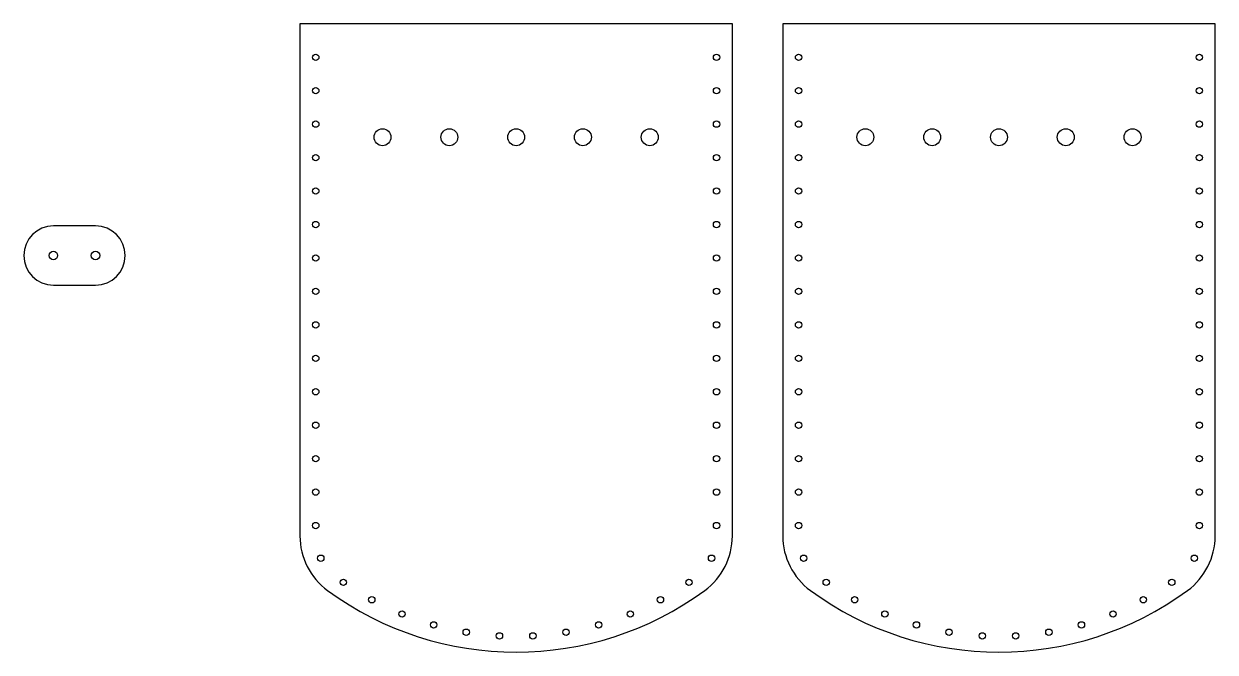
# Model space of a CAD drawing. Header units: millimetres. Extents: x 6885 to 7168, y 1586 to 1735.
import ezdxf

# ---------------------------------------------------------------- set-up
doc = ezdxf.new("R2010")
doc.units = ezdxf.units.MM

msp = doc.modelspace()

# ---------------------------------------------------------------- linework, layer by layer
for points in [[(6950.93, 1735.12), (6950.93, 1613.78, 0.23909), (6957.48, 1600.87, 0.326989), (7046.88, 1600.87, 0.23909), (7053.43, 1613.78), (7053.43, 1735.12)], [(7065.38, 1735.12), (7065.38, 1613.78, 0.23909), (7071.93, 1600.87, 0.326989), (7161.33, 1600.87, 0.23909), (7167.88, 1613.78), (7167.88, 1735.12)]]:
    msp.add_lwpolyline(points, format="xyb", close=True)
for points in [[(6902.48, 1687.23), (6892.48, 1687.23, 1), (6892.48, 1673.23, 1)], [(6892.48, 1673.23), (6902.48, 1673.23, 1), (6902.48, 1687.23, 1)]]:
    msp.add_lwpolyline(points, format="xyb")
for centre, radius in [((6954.68, 1727.19), 0.75), ((7049.68, 1727.19), 0.75), ((7069.13, 1727.19), 0.75), ((7164.13, 1727.19), 0.75), ((6954.68, 1719.27), 0.75), ((7049.68, 1719.27), 0.75), ((7069.13, 1719.27), 0.75), ((7164.13, 1719.27), 0.75), ((6954.68, 1711.35), 0.75), ((7049.68, 1711.35), 0.75), ((7069.13, 1711.35), 0.75), ((7164.13, 1711.35), 0.75), ((6970.51, 1708.25), 2), ((6986.35, 1708.25), 2), ((7002.18, 1708.25), 2), ((7018.01, 1708.25), 2), ((7033.85, 1708.25), 2), ((7084.96, 1708.25), 2), ((7100.8, 1708.25), 2), ((7116.63, 1708.25), 2), ((7132.46, 1708.25), 2), ((7148.3, 1708.25), 2), ((6954.68, 1703.42), 0.75), ((7049.68, 1703.42), 0.75), ((7069.13, 1703.42), 0.75), ((7164.13, 1703.42), 0.75), ((6954.68, 1695.5), 0.75), ((7049.68, 1695.5), 0.75), ((7069.13, 1695.5), 0.75), ((7164.13, 1695.5), 0.75), ((6954.68, 1687.57), 0.75), ((7049.68, 1687.57), 0.75), ((7069.13, 1687.57), 0.75), ((7164.13, 1687.57), 0.75), ((6892.48, 1680.23), 1), ((6902.48, 1680.23), 1), ((6954.68, 1679.65), 0.75), ((7049.68, 1679.65), 0.75), ((7069.13, 1679.65), 0.75), ((7164.13, 1679.65), 0.75), ((6954.68, 1671.73), 0.75), ((7049.68, 1671.73), 0.75), ((7069.13, 1671.73), 0.75), ((7164.13, 1671.73), 0.75), ((6954.68, 1663.8), 0.75), ((7049.68, 1663.8), 0.75), ((7069.13, 1663.8), 0.75), ((7164.13, 1663.8), 0.75), ((6954.68, 1655.88), 0.75), ((7049.68, 1655.88), 0.75), ((7069.13, 1655.88), 0.75), ((7164.13, 1655.88), 0.75), ((6954.68, 1647.95), 0.75), ((7049.68, 1647.95), 0.75), ((7069.13, 1647.95), 0.75), ((7164.13, 1647.95), 0.75), ((6954.68, 1640.03), 0.75), ((7049.68, 1640.03), 0.75), ((7069.13, 1640.03), 0.75), ((7164.13, 1640.03), 0.75), ((6954.68, 1632.11), 0.75), ((7049.68, 1632.11), 0.75), ((7069.13, 1632.11), 0.75), ((7164.13, 1632.11), 0.75), ((6954.68, 1624.18), 0.75), ((7049.68, 1624.18), 0.75), ((7069.13, 1624.18), 0.75), ((7164.13, 1624.18), 0.75), ((6954.68, 1616.26), 0.75), ((7049.68, 1616.26), 0.75), ((7069.13, 1616.26), 0.75), ((7164.13, 1616.26), 0.75), ((6955.87, 1608.51), 0.75), ((7048.49, 1608.51), 0.75), ((7070.32, 1608.51), 0.75), ((7162.94, 1608.51), 0.75), ((6961.22, 1602.81), 0.75), ((7043.14, 1602.81), 0.75), ((7075.67, 1602.81), 0.75), ((7157.59, 1602.81), 0.75), ((6967.96, 1598.67), 0.75), ((7036.39, 1598.67), 0.75), ((7082.42, 1598.67), 0.75), ((7150.84, 1598.67), 0.75), ((6975.13, 1595.29), 0.75), ((7029.23, 1595.29), 0.75), ((7089.58, 1595.29), 0.75), ((7143.68, 1595.29), 0.75), ((6982.62, 1592.72), 0.75), ((7021.74, 1592.72), 0.75), ((7097.07, 1592.72), 0.75), ((7136.19, 1592.72), 0.75), ((6990.35, 1590.98), 0.75), ((6998.22, 1590.11), 0.75), ((7006.14, 1590.11), 0.75), ((7014.01, 1590.98), 0.75), ((7104.8, 1590.98), 0.75), ((7112.67, 1590.11), 0.75), ((7120.59, 1590.11), 0.75), ((7128.46, 1590.98), 0.75)]:
    msp.add_circle(centre, radius)

doc.saveas('drawing.dxf')
